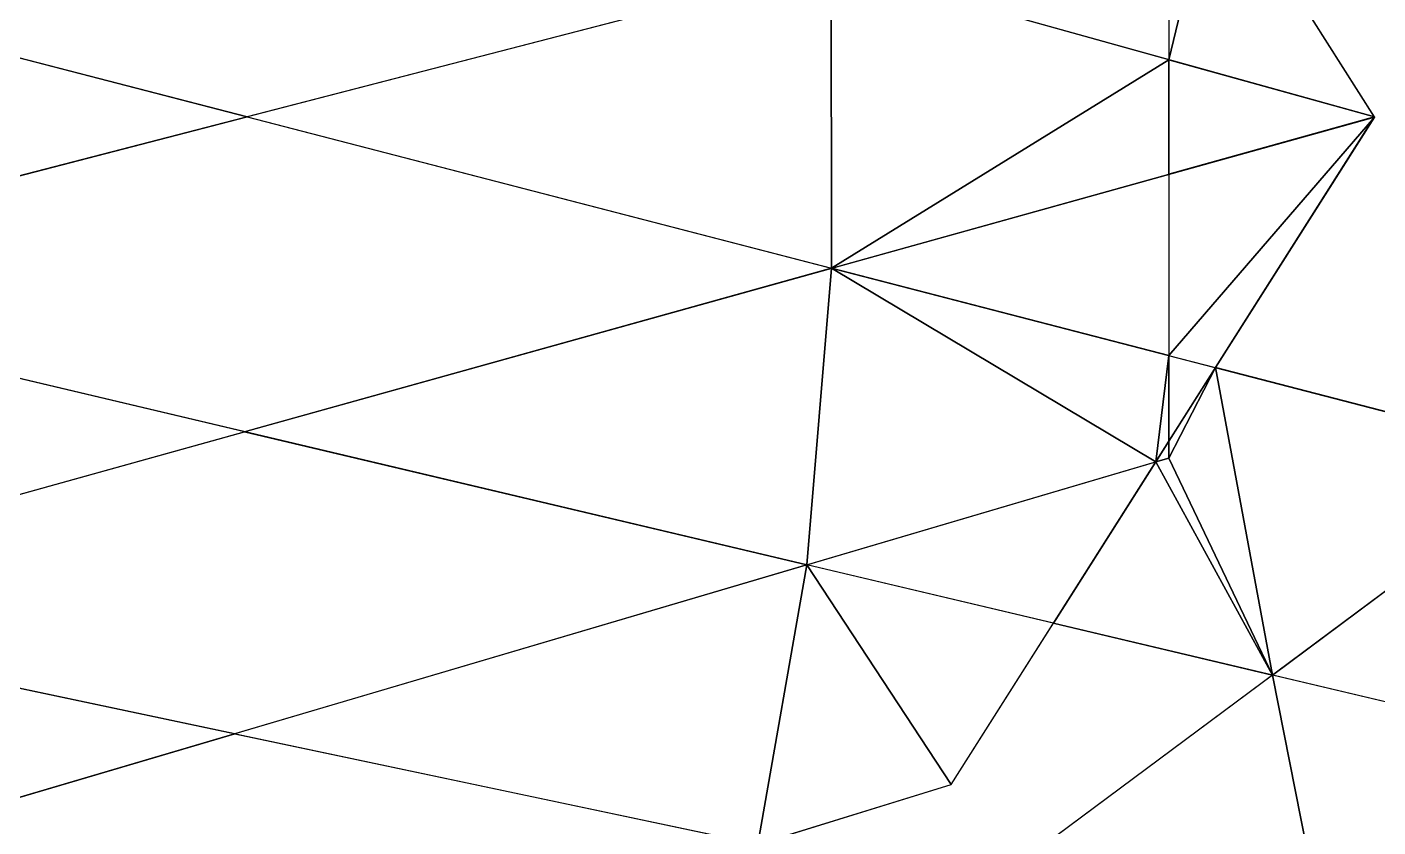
# Model space of a CAD drawing. Header units: metres. Extents: x -642 to 368, y -392 to 227.
# Drawn here: x -592.9 to -533.8, y -138.5 to -103.5 of the extents above; entities that cross this region are included whole.
import ezdxf

# ---------------------------------------------------------------- set-up
doc = ezdxf.new("R2010")
doc.units = ezdxf.units.M

msp = doc.modelspace()

# ---------------------------------------------------------------- linework, layer by layer
for p, q in [((-533.9169, -107.39601, -623.5383), (-638.85046, -78.19142, -623.5383)), ((-533.9169, -107.39601, -623.5383), (-638.85046, -78.19142, -623.5383)), ((-533.9169, -107.39601, -623.5383), (-638.85046, -78.19142, -623.5383)), ((-533.9169, -107.39601, -623.5383), (-638.85046, -78.19142, -623.5383)), ((-533.9169, -107.39601, -623.5383), (-638.85046, -78.19142, -623.5383)), ((-533.9169, -107.39601, -623.5383), (-638.85046, -78.19142, -623.5383)), ((-533.9169, -107.39601, -623.5383), (-638.85046, -78.19142, -623.5383)), ((-533.9169, -107.39601, -623.5383), (-638.85046, -78.19142, -623.5383)), ((-533.9169, -107.39601, -623.5383), (-638.85046, -78.19142, -623.5383)), ((-533.91907, -107.39819, -623.5383), (-552.4485, -78.1894, -623.5383)), ((-533.91907, -107.39819, -623.5383), (-552.4485, -78.1894, -623.5383)), ((-533.91907, -107.39819, -623.5383), (-552.4485, -78.1894, -623.5383)), ((-533.91907, -107.39819, -623.5383), (-552.4485, -78.1894, -623.5383)), ((-533.91907, -107.39819, -623.5383), (-552.4485, -78.1894, -623.5383)), ((-533.91907, -107.39819, -623.5383), (-552.4485, -78.1894, -623.5383)), ((-533.91907, -107.39819, -623.5383), (-552.4485, -78.1894, -623.5383)), ((-533.91907, -107.39819, -623.5383), (-552.4485, -78.1894, -623.5383)), ((-533.91907, -107.39819, -623.5383), (-552.4485, -78.1894, -623.5383)), ((-525.61163, -92.46228, -623.5383), (-640.93365, -122.32113, -623.5383)), ((-525.61163, -92.46228, -623.5383), (-640.93365, -122.32113, -623.5383)), ((-525.61163, -92.46228, -623.5383), (-640.93365, -122.32113, -623.5383)), ((-525.61163, -92.46228, -623.5383), (-640.93365, -122.32113, -623.5383)), ((-525.61163, -92.46228, -623.5383), (-640.93365, -122.32113, -623.5383)), ((-525.61163, -92.46228, -623.5383), (-640.93365, -122.32113, -623.5383)), ((-525.61163, -92.46228, -623.5383), (-640.93365, -122.32113, -623.5383)), ((-525.61163, -92.46228, -623.5383), (-640.93365, -122.32113, -623.5383)), ((-525.61163, -92.46228, -623.5383), (-640.93365, -122.32113, -623.5383)), ((-640.9335, -92.46446, -623.5383), (-525.61365, -122.316864, -623.5383)), ((-640.9335, -92.46446, -623.5383), (-525.61365, -122.316864, -623.5383)), ((-640.9335, -92.46446, -623.5383), (-525.61365, -122.316864, -623.5383)), ((-640.9335, -92.46446, -623.5383), (-525.61365, -122.316864, -623.5383)), ((-640.9335, -92.46446, -623.5383), (-525.61365, -122.316864, -623.5383)), ((-640.9335, -92.46446, -623.5383), (-525.61365, -122.316864, -623.5383)), ((-640.9335, -92.46446, -623.5383), (-525.61365, -122.316864, -623.5383)), ((-640.9335, -92.46446, -623.5383), (-525.61365, -122.316864, -623.5383)), ((-640.9335, -92.46446, -623.5383), (-525.61365, -122.316864, -623.5383)), ((-542.9232, -92.46228, -623.5383), (-542.9209, -122.32328, -623.5383)), ((-542.9232, -92.46228, -623.5383), (-542.9209, -122.32328, -623.5383)), ((-542.9232, -92.46228, -623.5383), (-542.9209, -122.32328, -623.5383)), ((-542.9232, -92.46228, -623.5383), (-542.9209, -122.32328, -623.5383)), ((-542.9232, -92.46228, -623.5383), (-542.9209, -122.32328, -623.5383)), ((-542.9232, -92.46228, -623.5383), (-542.9209, -122.32328, -623.5383)), ((-542.9232, -92.46228, -623.5383), (-542.9209, -122.32328, -623.5383)), ((-542.9232, -92.46228, -623.5383), (-542.9209, -122.32328, -623.5383)), ((-542.9232, -92.46228, -623.5383), (-542.9209, -122.32328, -623.5383)), ((-518.16504, -136.60423, -623.5383), (-641.63257, -107.38722, -623.5383)), ((-518.16504, -136.60423, -623.5383), (-641.63257, -107.38722, -623.5383)), ((-518.16504, -136.60423, -623.5383), (-641.63257, -107.38722, -623.5383)), ((-518.16504, -136.60423, -623.5383), (-641.63257, -107.38722, -623.5383)), ((-518.16504, -136.60423, -623.5383), (-641.63257, -107.38722, -623.5383)), ((-518.16504, -136.60423, -623.5383), (-641.63257, -107.38722, -623.5383)), ((-518.16504, -136.60423, -623.5383), (-641.63257, -107.38722, -623.5383)), ((-518.16504, -136.60423, -623.5383), (-641.63257, -107.38722, -623.5383)), ((-518.16504, -136.60423, -623.5383), (-641.63257, -107.38722, -623.5383)), ((-638.85034, -136.59822, -623.5383), (-533.91907, -107.39819, -623.5383)), ((-638.85034, -136.59822, -623.5383), (-533.91907, -107.39819, -623.5383)), ((-638.85034, -136.59822, -623.5383), (-533.91907, -107.39819, -623.5383)), ((-638.85034, -136.59822, -623.5383), (-533.91907, -107.39819, -623.5383)), ((-638.85034, -136.59822, -623.5383), (-533.91907, -107.39819, -623.5383)), ((-638.85034, -136.59822, -623.5383), (-533.91907, -107.39819, -623.5383)), ((-638.85034, -136.59822, -623.5383), (-533.91907, -107.39819, -623.5383)), ((-638.85034, -136.59822, -623.5383), (-533.91907, -107.39819, -623.5383)), ((-638.85034, -136.59822, -623.5383), (-533.91907, -107.39819, -623.5383)), ((-552.4509, -136.60426, -623.5383), (-533.9169, -107.39601, -623.5383)), ((-552.4509, -136.60426, -623.5383), (-533.9169, -107.39601, -623.5383)), ((-552.4509, -136.60426, -623.5383), (-533.9169, -107.39601, -623.5383)), ((-552.4509, -136.60426, -623.5383), (-533.9169, -107.39601, -623.5383)), ((-552.4509, -136.60426, -623.5383), (-533.9169, -107.39601, -623.5383)), ((-552.4509, -136.60426, -623.5383), (-533.9169, -107.39601, -623.5383)), ((-552.4509, -136.60426, -623.5383), (-533.9169, -107.39601, -623.5383)), ((-552.4509, -136.60426, -623.5383), (-533.9169, -107.39601, -623.5383)), ((-552.4509, -136.60426, -623.5383), (-533.9169, -107.39601, -623.5383)), ((-640.93365, -122.32113, -623.5383), (-511.72675, -149.60092, -623.5383)), ((-640.93365, -122.32113, -623.5383), (-511.72675, -149.60092, -623.5383)), ((-640.93365, -122.32113, -623.5383), (-511.72675, -149.60092, -623.5383)), ((-640.93365, -122.32113, -623.5383), (-511.72675, -149.60092, -623.5383)), ((-640.93365, -122.32113, -623.5383), (-511.72675, -149.60092, -623.5383)), ((-640.93365, -122.32113, -623.5383), (-511.72675, -149.60092, -623.5383)), ((-640.93365, -122.32113, -623.5383), (-511.72675, -149.60092, -623.5383)), ((-640.93365, -122.32113, -623.5383), (-511.72675, -149.60092, -623.5383)), ((-640.93365, -122.32113, -623.5383), (-511.72675, -149.60092, -623.5383)), ((-542.9209, -122.32328, -623.5383), (-635.42487, -149.59561, -623.5383)), ((-542.9209, -122.32328, -623.5383), (-635.42487, -149.59561, -623.5383)), ((-542.9209, -122.32328, -623.5383), (-635.42487, -149.59561, -623.5383)), ((-542.9209, -122.32328, -623.5383), (-635.42487, -149.59561, -623.5383)), ((-542.9209, -122.32328, -623.5383), (-635.42487, -149.59561, -623.5383)), ((-542.9209, -122.32328, -623.5383), (-635.42487, -149.59561, -623.5383)), ((-542.9209, -122.32328, -623.5383), (-635.42487, -149.59561, -623.5383)), ((-542.9209, -122.32328, -623.5383), (-635.42487, -149.59561, -623.5383)), ((-542.9209, -122.32328, -623.5383), (-635.42487, -149.59561, -623.5383)), ((-525.61365, -122.316864, -623.5383), (-562.3142, -149.60449, -623.5383)), ((-525.61365, -122.316864, -623.5383), (-562.3142, -149.60449, -623.5383)), ((-525.61365, -122.316864, -623.5383), (-562.3142, -149.60449, -623.5383)), ((-525.61365, -122.316864, -623.5383), (-562.3142, -149.60449, -623.5383)), ((-525.61365, -122.316864, -623.5383), (-562.3142, -149.60449, -623.5383)), ((-525.61365, -122.316864, -623.5383), (-562.3142, -149.60449, -623.5383)), ((-525.61365, -122.316864, -623.5383), (-562.3142, -149.60449, -623.5383)), ((-525.61365, -122.316864, -623.5383), (-562.3142, -149.60449, -623.5383)), ((-525.61365, -122.316864, -623.5383), (-562.3142, -149.60449, -623.5383)), ((-630.7205, -160.75858, -623.5383), (-552.4509, -136.60426, -623.5383)), ((-630.7205, -160.75858, -623.5383), (-552.4509, -136.60426, -623.5383)), ((-630.7205, -160.75858, -623.5383), (-552.4509, -136.60426, -623.5383)), ((-630.7205, -160.75858, -623.5383), (-552.4509, -136.60426, -623.5383)), ((-630.7205, -160.75858, -623.5383), (-552.4509, -136.60426, -623.5383)), ((-630.7205, -160.75858, -623.5383), (-552.4509, -136.60426, -623.5383)), ((-630.7205, -160.75858, -623.5383), (-552.4509, -136.60426, -623.5383)), ((-630.7205, -160.75858, -623.5383), (-552.4509, -136.60426, -623.5383)), ((-630.7205, -160.75858, -623.5383), (-552.4509, -136.60426, -623.5383))]:
    msp.add_line(p, q)
for points in [[(-540.8854, -96.41691, -623.5383), (-542.9229, -96.944466, -623.5383), (-542.92224, -104.88967, -623.5383), (-542.9221, -104.88957, -623.5382)], [(-540.8854, -96.41691, -623.5383), (-542.9229, -96.944466, -623.5383), (-542.92224, -104.88967, -623.5383), (-542.9221, -104.88957, -623.5382)], [(-540.8854, -96.41691, -623.5383), (-542.9229, -96.944466, -623.5383), (-542.92224, -104.88967, -623.5383), (-542.9221, -104.88957, -623.5382)], [(-540.8854, -96.41691, -623.5383), (-542.9229, -96.944466, -623.5383), (-542.92224, -104.88967, -623.5383), (-542.9221, -104.88957, -623.5382)], [(-540.8854, -96.41691, -623.5383), (-542.9229, -96.944466, -623.5383), (-542.92224, -104.88967, -623.5383), (-542.9221, -104.88957, -623.5382)], [(-540.8854, -96.41691, -623.5383), (-542.9229, -96.944466, -623.5383), (-542.92224, -104.88967, -623.5383), (-542.9221, -104.88957, -623.5382)], [(-540.8854, -96.41691, -623.5383), (-542.9229, -96.944466, -623.5383), (-542.92224, -104.88967, -623.5383), (-542.9221, -104.88957, -623.5382)], [(-540.8854, -96.41691, -623.5383), (-542.9229, -96.944466, -623.5383), (-542.92224, -104.88967, -623.5383), (-542.9221, -104.88957, -623.5382)], [(-540.8854, -96.41691, -623.5383), (-542.9229, -96.944466, -623.5383), (-542.92224, -104.88967, -623.5383), (-542.9221, -104.88957, -623.5382)], [(-540.8854, -96.41691, -623.5383), (-542.92224, -104.88967, -623.5383), (-533.9212, -107.39479, -623.5383), (-533.9211, -107.39469, -623.5382)], [(-540.8854, -96.41691, -623.5383), (-542.92224, -104.88967, -623.5383), (-533.9212, -107.39479, -623.5383), (-533.9211, -107.39469, -623.5382)], [(-540.8854, -96.41691, -623.5383), (-542.92224, -104.88967, -623.5383), (-533.9212, -107.39479, -623.5383), (-533.9211, -107.39469, -623.5382)], [(-540.8854, -96.41691, -623.5383), (-542.92224, -104.88967, -623.5383), (-533.9212, -107.39479, -623.5383), (-533.9211, -107.39469, -623.5382)], [(-540.8854, -96.41691, -623.5383), (-542.92224, -104.88967, -623.5383), (-533.9212, -107.39479, -623.5383), (-533.9211, -107.39469, -623.5382)], [(-540.8854, -96.41691, -623.5383), (-542.92224, -104.88967, -623.5383), (-533.9212, -107.39479, -623.5383), (-533.9211, -107.39469, -623.5382)], [(-540.8854, -96.41691, -623.5383), (-542.92224, -104.88967, -623.5383), (-533.9212, -107.39479, -623.5383), (-533.9211, -107.39469, -623.5382)], [(-540.8854, -96.41691, -623.5383), (-542.92224, -104.88967, -623.5383), (-533.9212, -107.39479, -623.5383), (-533.9211, -107.39469, -623.5382)], [(-540.8854, -96.41691, -623.5383), (-542.92224, -104.88967, -623.5383), (-533.9212, -107.39479, -623.5383), (-533.9211, -107.39469, -623.5382)], [(-611.133, -100.17878, -623.5383), (-611.13165, -114.60487, -623.5383), (-583.27106, -107.3913, -623.5383), (-583.27094, -107.3912, -623.5382)], [(-611.133, -100.17878, -623.5383), (-611.13165, -114.60487, -623.5383), (-583.27106, -107.3913, -623.5383), (-583.27094, -107.3912, -623.5382)], [(-611.133, -100.17878, -623.5383), (-611.13165, -114.60487, -623.5383), (-583.27106, -107.3913, -623.5383), (-583.27094, -107.3912, -623.5382)], [(-611.133, -100.17878, -623.5383), (-611.13165, -114.60487, -623.5383), (-583.27106, -107.3913, -623.5383), (-583.27094, -107.3912, -623.5382)], [(-611.133, -100.17878, -623.5383), (-611.13165, -114.60487, -623.5383), (-583.27106, -107.3913, -623.5383), (-583.27094, -107.3912, -623.5382)], [(-611.133, -100.17878, -623.5383), (-611.13165, -114.60487, -623.5383), (-583.27106, -107.3913, -623.5383), (-583.27094, -107.3912, -623.5382)], [(-611.133, -100.17878, -623.5383), (-611.13165, -114.60487, -623.5383), (-583.27106, -107.3913, -623.5383), (-583.27094, -107.3912, -623.5382)], [(-611.133, -100.17878, -623.5383), (-611.13165, -114.60487, -623.5383), (-583.27106, -107.3913, -623.5383), (-583.27094, -107.3912, -623.5382)], [(-611.133, -100.17878, -623.5383), (-611.13165, -114.60487, -623.5383), (-583.27106, -107.3913, -623.5383), (-583.27094, -107.3912, -623.5382)], [(-557.6905, -114.013245, -623.5383), (-557.71173, -100.773544, -623.5383), (-583.27106, -107.3913, -623.5383), (-583.27094, -107.3912, -623.5382)], [(-557.6905, -114.013245, -623.5383), (-557.71173, -100.773544, -623.5383), (-583.27106, -107.3913, -623.5383), (-583.27094, -107.3912, -623.5382)], [(-557.6905, -114.013245, -623.5383), (-557.71173, -100.773544, -623.5383), (-583.27106, -107.3913, -623.5383), (-583.27094, -107.3912, -623.5382)], [(-557.6905, -114.013245, -623.5383), (-557.71173, -100.773544, -623.5383), (-583.27106, -107.3913, -623.5383), (-583.27094, -107.3912, -623.5382)], [(-557.6905, -114.013245, -623.5383), (-557.71173, -100.773544, -623.5383), (-583.27106, -107.3913, -623.5383), (-583.27094, -107.3912, -623.5382)], [(-557.6905, -114.013245, -623.5383), (-557.71173, -100.773544, -623.5383), (-583.27106, -107.3913, -623.5383), (-583.27094, -107.3912, -623.5382)], [(-557.6905, -114.013245, -623.5383), (-557.71173, -100.773544, -623.5383), (-583.27106, -107.3913, -623.5383), (-583.27094, -107.3912, -623.5382)], [(-557.6905, -114.013245, -623.5383), (-557.71173, -100.773544, -623.5383), (-583.27106, -107.3913, -623.5383), (-583.27094, -107.3912, -623.5382)], [(-557.6905, -114.013245, -623.5383), (-557.71173, -100.773544, -623.5383), (-583.27106, -107.3913, -623.5383), (-583.27094, -107.3912, -623.5382)], [(-557.71173, -100.773544, -623.5383), (-557.6905, -114.013245, -623.5383), (-542.92224, -104.88967, -623.5383), (-542.9221, -104.88957, -623.5382)], [(-557.71173, -100.773544, -623.5383), (-557.6905, -114.013245, -623.5383), (-542.92224, -104.88967, -623.5383), (-542.9221, -104.88957, -623.5382)], [(-557.71173, -100.773544, -623.5383), (-557.6905, -114.013245, -623.5383), (-542.92224, -104.88967, -623.5383), (-542.9221, -104.88957, -623.5382)], [(-557.71173, -100.773544, -623.5383), (-557.6905, -114.013245, -623.5383), (-542.92224, -104.88967, -623.5383), (-542.9221, -104.88957, -623.5382)], [(-557.71173, -100.773544, -623.5383), (-557.6905, -114.013245, -623.5383), (-542.92224, -104.88967, -623.5383), (-542.9221, -104.88957, -623.5382)], [(-557.71173, -100.773544, -623.5383), (-557.6905, -114.013245, -623.5383), (-542.92224, -104.88967, -623.5383), (-542.9221, -104.88957, -623.5382)], [(-557.71173, -100.773544, -623.5383), (-557.6905, -114.013245, -623.5383), (-542.92224, -104.88967, -623.5383), (-542.9221, -104.88957, -623.5382)], [(-557.71173, -100.773544, -623.5383), (-557.6905, -114.013245, -623.5383), (-542.92224, -104.88967, -623.5383), (-542.9221, -104.88957, -623.5382)], [(-557.71173, -100.773544, -623.5383), (-557.6905, -114.013245, -623.5383), (-542.92224, -104.88967, -623.5383), (-542.9221, -104.88957, -623.5382)], [(-542.9219, -109.90347, -623.5383), (-542.92224, -104.88967, -623.5383), (-557.6905, -114.013245, -623.5383), (-557.69037, -114.013145, -623.5382)], [(-542.9219, -109.90347, -623.5383), (-542.92224, -104.88967, -623.5383), (-557.6905, -114.013245, -623.5383), (-557.69037, -114.013145, -623.5382)], [(-542.9219, -109.90347, -623.5383), (-542.92224, -104.88967, -623.5383), (-557.6905, -114.013245, -623.5383), (-557.69037, -114.013145, -623.5382)], [(-542.9219, -109.90347, -623.5383), (-542.92224, -104.88967, -623.5383), (-557.6905, -114.013245, -623.5383), (-557.69037, -114.013145, -623.5382)], [(-542.9219, -109.90347, -623.5383), (-542.92224, -104.88967, -623.5383), (-557.6905, -114.013245, -623.5383), (-557.69037, -114.013145, -623.5382)], [(-542.9219, -109.90347, -623.5383), (-542.92224, -104.88967, -623.5383), (-557.6905, -114.013245, -623.5383), (-557.69037, -114.013145, -623.5382)], [(-542.9219, -109.90347, -623.5383), (-542.92224, -104.88967, -623.5383), (-557.6905, -114.013245, -623.5383), (-557.69037, -114.013145, -623.5382)], [(-542.9219, -109.90347, -623.5383), (-542.92224, -104.88967, -623.5383), (-557.6905, -114.013245, -623.5383), (-557.69037, -114.013145, -623.5382)], [(-542.9219, -109.90347, -623.5383), (-542.92224, -104.88967, -623.5383), (-557.6905, -114.013245, -623.5383), (-557.69037, -114.013145, -623.5382)], [(-542.92224, -104.88967, -623.5383), (-542.9219, -109.90347, -623.5383), (-533.9212, -107.39479, -623.5383), (-533.9211, -107.39469, -623.5382)], [(-542.92224, -104.88967, -623.5383), (-542.9219, -109.90347, -623.5383), (-533.9212, -107.39479, -623.5383), (-533.9211, -107.39469, -623.5382)], [(-542.92224, -104.88967, -623.5383), (-542.9219, -109.90347, -623.5383), (-533.9212, -107.39479, -623.5383), (-533.9211, -107.39469, -623.5382)], [(-542.92224, -104.88967, -623.5383), (-542.9219, -109.90347, -623.5383), (-533.9212, -107.39479, -623.5383), (-533.9211, -107.39469, -623.5382)], [(-542.92224, -104.88967, -623.5383), (-542.9219, -109.90347, -623.5383), (-533.9212, -107.39479, -623.5383), (-533.9211, -107.39469, -623.5382)], [(-542.92224, -104.88967, -623.5383), (-542.9219, -109.90347, -623.5383), (-533.9212, -107.39479, -623.5383), (-533.9211, -107.39469, -623.5382)], [(-542.92224, -104.88967, -623.5383), (-542.9219, -109.90347, -623.5383), (-533.9212, -107.39479, -623.5383), (-533.9211, -107.39469, -623.5382)], [(-542.92224, -104.88967, -623.5383), (-542.9219, -109.90347, -623.5383), (-533.9212, -107.39479, -623.5383), (-533.9211, -107.39469, -623.5382)], [(-542.92224, -104.88967, -623.5383), (-542.9219, -109.90347, -623.5383), (-533.9212, -107.39479, -623.5383), (-533.9211, -107.39469, -623.5382)], [(-533.91907, -107.39819, -623.5383), (-533.9212, -107.39479, -623.5383), (-542.9219, -109.90347, -623.5383), (-542.92175, -109.90337, -623.5382)], [(-533.91907, -107.39819, -623.5383), (-533.9212, -107.39479, -623.5383), (-542.9219, -109.90347, -623.5383), (-542.92175, -109.90337, -623.5382)], [(-533.91907, -107.39819, -623.5383), (-533.9212, -107.39479, -623.5383), (-542.9219, -109.90347, -623.5383), (-542.92175, -109.90337, -623.5382)], [(-533.91907, -107.39819, -623.5383), (-533.9212, -107.39479, -623.5383), (-542.9219, -109.90347, -623.5383), (-542.92175, -109.90337, -623.5382)], [(-533.91907, -107.39819, -623.5383), (-533.9212, -107.39479, -623.5383), (-542.9219, -109.90347, -623.5383), (-542.92175, -109.90337, -623.5382)], [(-533.91907, -107.39819, -623.5383), (-533.9212, -107.39479, -623.5383), (-542.9219, -109.90347, -623.5383), (-542.92175, -109.90337, -623.5382)], [(-533.91907, -107.39819, -623.5383), (-533.9212, -107.39479, -623.5383), (-542.9219, -109.90347, -623.5383), (-542.92175, -109.90337, -623.5382)], [(-533.91907, -107.39819, -623.5383), (-533.9212, -107.39479, -623.5383), (-542.9219, -109.90347, -623.5383), (-542.92175, -109.90337, -623.5382)], [(-533.91907, -107.39819, -623.5383), (-533.9212, -107.39479, -623.5383), (-542.9219, -109.90347, -623.5383), (-542.92175, -109.90337, -623.5382)], [(-533.91907, -107.39819, -623.5383), (-542.9219, -109.90347, -623.5383), (-542.92126, -117.83651, -623.5383), (-542.92114, -117.83641, -623.5382)], [(-533.91907, -107.39819, -623.5383), (-542.9219, -109.90347, -623.5383), (-542.92126, -117.83651, -623.5383), (-542.92114, -117.83641, -623.5382)], [(-533.91907, -107.39819, -623.5383), (-542.9219, -109.90347, -623.5383), (-542.92126, -117.83651, -623.5383), (-542.92114, -117.83641, -623.5382)], [(-533.91907, -107.39819, -623.5383), (-542.9219, -109.90347, -623.5383), (-542.92126, -117.83651, -623.5383), (-542.92114, -117.83641, -623.5382)], [(-533.91907, -107.39819, -623.5383), (-542.9219, -109.90347, -623.5383), (-542.92126, -117.83651, -623.5383), (-542.92114, -117.83641, -623.5382)], [(-533.91907, -107.39819, -623.5383), (-542.9219, -109.90347, -623.5383), (-542.92126, -117.83651, -623.5383), (-542.92114, -117.83641, -623.5382)], [(-533.91907, -107.39819, -623.5383), (-542.9219, -109.90347, -623.5383), (-542.92126, -117.83651, -623.5383), (-542.92114, -117.83641, -623.5382)], [(-533.91907, -107.39819, -623.5383), (-542.9219, -109.90347, -623.5383), (-542.92126, -117.83651, -623.5383), (-542.92114, -117.83641, -623.5382)], [(-533.91907, -107.39819, -623.5383), (-542.9219, -109.90347, -623.5383), (-542.92126, -117.83651, -623.5383), (-542.92114, -117.83641, -623.5382)], [(-533.91907, -107.39819, -623.5383), (-542.92126, -117.83651, -623.5383), (-540.87756, -118.36555, -623.5383), (-540.87744, -118.36545, -623.5382)], [(-533.91907, -107.39819, -623.5383), (-542.92126, -117.83651, -623.5383), (-540.87756, -118.36555, -623.5383), (-540.87744, -118.36545, -623.5382)], [(-533.91907, -107.39819, -623.5383), (-542.92126, -117.83651, -623.5383), (-540.87756, -118.36555, -623.5383), (-540.87744, -118.36545, -623.5382)], [(-533.91907, -107.39819, -623.5383), (-542.92126, -117.83651, -623.5383), (-540.87756, -118.36555, -623.5383), (-540.87744, -118.36545, -623.5382)], [(-533.91907, -107.39819, -623.5383), (-542.92126, -117.83651, -623.5383), (-540.87756, -118.36555, -623.5383), (-540.87744, -118.36545, -623.5382)], [(-533.91907, -107.39819, -623.5383), (-542.92126, -117.83651, -623.5383), (-540.87756, -118.36555, -623.5383), (-540.87744, -118.36545, -623.5382)], [(-533.91907, -107.39819, -623.5383), (-542.92126, -117.83651, -623.5383), (-540.87756, -118.36555, -623.5383), (-540.87744, -118.36545, -623.5382)], [(-533.91907, -107.39819, -623.5383), (-542.92126, -117.83651, -623.5383), (-540.87756, -118.36555, -623.5383), (-540.87744, -118.36545, -623.5382)], [(-533.91907, -107.39819, -623.5383), (-542.92126, -117.83651, -623.5383), (-540.87756, -118.36555, -623.5383), (-540.87744, -118.36545, -623.5382)], [(-540.87756, -118.36555, -623.5383), (-533.9169, -107.39601, -623.5383), (-533.91907, -107.39819, -623.5383), (-533.91895, -107.398094, -623.5382)], [(-540.87756, -118.36555, -623.5383), (-533.9169, -107.39601, -623.5383), (-533.91907, -107.39819, -623.5383), (-533.91895, -107.398094, -623.5382)], [(-540.87756, -118.36555, -623.5383), (-533.9169, -107.39601, -623.5383), (-533.91907, -107.39819, -623.5383), (-533.91895, -107.398094, -623.5382)], [(-540.87756, -118.36555, -623.5383), (-533.9169, -107.39601, -623.5383), (-533.91907, -107.39819, -623.5383), (-533.91895, -107.398094, -623.5382)], [(-540.87756, -118.36555, -623.5383), (-533.9169, -107.39601, -623.5383), (-533.91907, -107.39819, -623.5383), (-533.91895, -107.398094, -623.5382)], [(-540.87756, -118.36555, -623.5383), (-533.9169, -107.39601, -623.5383), (-533.91907, -107.39819, -623.5383), (-533.91895, -107.398094, -623.5382)], [(-540.87756, -118.36555, -623.5383), (-533.9169, -107.39601, -623.5383), (-533.91907, -107.39819, -623.5383), (-533.91895, -107.398094, -623.5382)], [(-540.87756, -118.36555, -623.5383), (-533.9169, -107.39601, -623.5383), (-533.91907, -107.39819, -623.5383), (-533.91895, -107.398094, -623.5382)], [(-540.87756, -118.36555, -623.5383), (-533.9169, -107.39601, -623.5383), (-533.91907, -107.39819, -623.5383), (-533.91895, -107.398094, -623.5382)], [(-533.9212, -107.39479, -623.5383), (-533.91907, -107.39819, -623.5383), (-533.9169, -107.39601, -623.5383), (-533.91675, -107.39591, -623.5382)], [(-533.9212, -107.39479, -623.5383), (-533.91907, -107.39819, -623.5383), (-533.9169, -107.39601, -623.5383), (-533.91675, -107.39591, -623.5382)], [(-533.9212, -107.39479, -623.5383), (-533.91907, -107.39819, -623.5383), (-533.9169, -107.39601, -623.5383), (-533.91675, -107.39591, -623.5382)], [(-533.9212, -107.39479, -623.5383), (-533.91907, -107.39819, -623.5383), (-533.9169, -107.39601, -623.5383), (-533.91675, -107.39591, -623.5382)], [(-533.9212, -107.39479, -623.5383), (-533.91907, -107.39819, -623.5383), (-533.9169, -107.39601, -623.5383), (-533.91675, -107.39591, -623.5382)], [(-533.9212, -107.39479, -623.5383), (-533.91907, -107.39819, -623.5383), (-533.9169, -107.39601, -623.5383), (-533.91675, -107.39591, -623.5382)], [(-533.9212, -107.39479, -623.5383), (-533.91907, -107.39819, -623.5383), (-533.9169, -107.39601, -623.5383), (-533.91675, -107.39591, -623.5382)], [(-533.9212, -107.39479, -623.5383), (-533.91907, -107.39819, -623.5383), (-533.9169, -107.39601, -623.5383), (-533.91675, -107.39591, -623.5382)], [(-533.9212, -107.39479, -623.5383), (-533.91907, -107.39819, -623.5383), (-533.9169, -107.39601, -623.5383), (-533.91675, -107.39591, -623.5382)], [(-558.7693, -126.99576, -623.5383), (-557.6905, -114.013245, -623.5383), (-583.3992, -121.167404, -623.5383), (-583.39905, -121.167305, -623.5382)], [(-558.7693, -126.99576, -623.5383), (-557.6905, -114.013245, -623.5383), (-583.3992, -121.167404, -623.5383), (-583.39905, -121.167305, -623.5382)], [(-558.7693, -126.99576, -623.5383), (-557.6905, -114.013245, -623.5383), (-583.3992, -121.167404, -623.5383), (-583.39905, -121.167305, -623.5382)], [(-558.7693, -126.99576, -623.5383), (-557.6905, -114.013245, -623.5383), (-583.3992, -121.167404, -623.5383), (-583.39905, -121.167305, -623.5382)], [(-558.7693, -126.99576, -623.5383), (-557.6905, -114.013245, -623.5383), (-583.3992, -121.167404, -623.5383), (-583.39905, -121.167305, -623.5382)], [(-558.7693, -126.99576, -623.5383), (-557.6905, -114.013245, -623.5383), (-583.3992, -121.167404, -623.5383), (-583.39905, -121.167305, -623.5382)], [(-558.7693, -126.99576, -623.5383), (-557.6905, -114.013245, -623.5383), (-583.3992, -121.167404, -623.5383), (-583.39905, -121.167305, -623.5382)], [(-558.7693, -126.99576, -623.5383), (-557.6905, -114.013245, -623.5383), (-583.3992, -121.167404, -623.5383), (-583.39905, -121.167305, -623.5382)], [(-558.7693, -126.99576, -623.5383), (-557.6905, -114.013245, -623.5383), (-583.3992, -121.167404, -623.5383), (-583.39905, -121.167305, -623.5382)], [(-543.49664, -122.493034, -623.5383), (-557.6905, -114.013245, -623.5383), (-558.7693, -126.99576, -623.5383), (-558.76917, -126.99566, -623.5382)], [(-543.49664, -122.493034, -623.5383), (-557.6905, -114.013245, -623.5383), (-558.7693, -126.99576, -623.5383), (-558.76917, -126.99566, -623.5382)], [(-543.49664, -122.493034, -623.5383), (-557.6905, -114.013245, -623.5383), (-558.7693, -126.99576, -623.5383), (-558.76917, -126.99566, -623.5382)], [(-543.49664, -122.493034, -623.5383), (-557.6905, -114.013245, -623.5383), (-558.7693, -126.99576, -623.5383), (-558.76917, -126.99566, -623.5382)], [(-543.49664, -122.493034, -623.5383), (-557.6905, -114.013245, -623.5383), (-558.7693, -126.99576, -623.5383), (-558.76917, -126.99566, -623.5382)], [(-543.49664, -122.493034, -623.5383), (-557.6905, -114.013245, -623.5383), (-558.7693, -126.99576, -623.5383), (-558.76917, -126.99566, -623.5382)], [(-543.49664, -122.493034, -623.5383), (-557.6905, -114.013245, -623.5383), (-558.7693, -126.99576, -623.5383), (-558.76917, -126.99566, -623.5382)], [(-543.49664, -122.493034, -623.5383), (-557.6905, -114.013245, -623.5383), (-558.7693, -126.99576, -623.5383), (-558.76917, -126.99566, -623.5382)], [(-543.49664, -122.493034, -623.5383), (-557.6905, -114.013245, -623.5383), (-558.7693, -126.99576, -623.5383), (-558.76917, -126.99566, -623.5382)], [(-543.49664, -122.493034, -623.5383), (-542.92126, -117.83651, -623.5383), (-557.6905, -114.013245, -623.5383), (-557.69037, -114.013145, -623.5382)], [(-543.49664, -122.493034, -623.5383), (-542.92126, -117.83651, -623.5383), (-557.6905, -114.013245, -623.5383), (-557.69037, -114.013145, -623.5382)], [(-543.49664, -122.493034, -623.5383), (-542.92126, -117.83651, -623.5383), (-557.6905, -114.013245, -623.5383), (-557.69037, -114.013145, -623.5382)], [(-543.49664, -122.493034, -623.5383), (-542.92126, -117.83651, -623.5383), (-557.6905, -114.013245, -623.5383), (-557.69037, -114.013145, -623.5382)], [(-543.49664, -122.493034, -623.5383), (-542.92126, -117.83651, -623.5383), (-557.6905, -114.013245, -623.5383), (-557.69037, -114.013145, -623.5382)], [(-543.49664, -122.493034, -623.5383), (-542.92126, -117.83651, -623.5383), (-557.6905, -114.013245, -623.5383), (-557.69037, -114.013145, -623.5382)], [(-543.49664, -122.493034, -623.5383), (-542.92126, -117.83651, -623.5383), (-557.6905, -114.013245, -623.5383), (-557.69037, -114.013145, -623.5382)], [(-543.49664, -122.493034, -623.5383), (-542.92126, -117.83651, -623.5383), (-557.6905, -114.013245, -623.5383), (-557.69037, -114.013145, -623.5382)], [(-543.49664, -122.493034, -623.5383), (-542.92126, -117.83651, -623.5383), (-557.6905, -114.013245, -623.5383), (-557.69037, -114.013145, -623.5382)], [(-611.13165, -114.60487, -623.5383), (-610.577, -128.7304, -623.5383), (-583.3992, -121.167404, -623.5383), (-583.39905, -121.167305, -623.5382)], [(-611.13165, -114.60487, -623.5383), (-610.577, -128.7304, -623.5383), (-583.3992, -121.167404, -623.5383), (-583.39905, -121.167305, -623.5382)], [(-611.13165, -114.60487, -623.5383), (-610.577, -128.7304, -623.5383), (-583.3992, -121.167404, -623.5383), (-583.39905, -121.167305, -623.5382)], [(-611.13165, -114.60487, -623.5383), (-610.577, -128.7304, -623.5383), (-583.3992, -121.167404, -623.5383), (-583.39905, -121.167305, -623.5382)], [(-611.13165, -114.60487, -623.5383), (-610.577, -128.7304, -623.5383), (-583.3992, -121.167404, -623.5383), (-583.39905, -121.167305, -623.5382)], [(-611.13165, -114.60487, -623.5383), (-610.577, -128.7304, -623.5383), (-583.3992, -121.167404, -623.5383), (-583.39905, -121.167305, -623.5382)], [(-611.13165, -114.60487, -623.5383), (-610.577, -128.7304, -623.5383), (-583.3992, -121.167404, -623.5383), (-583.39905, -121.167305, -623.5382)], [(-611.13165, -114.60487, -623.5383), (-610.577, -128.7304, -623.5383), (-583.3992, -121.167404, -623.5383), (-583.39905, -121.167305, -623.5382)], [(-611.13165, -114.60487, -623.5383), (-610.577, -128.7304, -623.5383), (-583.3992, -121.167404, -623.5383), (-583.39905, -121.167305, -623.5382)], [(-543.49664, -122.493034, -623.5383), (-542.92096, -121.58574, -623.5383), (-542.92126, -117.83651, -623.5383), (-542.92114, -117.83641, -623.5382)], [(-543.49664, -122.493034, -623.5383), (-542.92096, -121.58574, -623.5383), (-542.92126, -117.83651, -623.5383), (-542.92114, -117.83641, -623.5382)], [(-543.49664, -122.493034, -623.5383), (-542.92096, -121.58574, -623.5383), (-542.92126, -117.83651, -623.5383), (-542.92114, -117.83641, -623.5382)], [(-543.49664, -122.493034, -623.5383), (-542.92096, -121.58574, -623.5383), (-542.92126, -117.83651, -623.5383), (-542.92114, -117.83641, -623.5382)], [(-543.49664, -122.493034, -623.5383), (-542.92096, -121.58574, -623.5383), (-542.92126, -117.83651, -623.5383), (-542.92114, -117.83641, -623.5382)], [(-543.49664, -122.493034, -623.5383), (-542.92096, -121.58574, -623.5383), (-542.92126, -117.83651, -623.5383), (-542.92114, -117.83641, -623.5382)], [(-543.49664, -122.493034, -623.5383), (-542.92096, -121.58574, -623.5383), (-542.92126, -117.83651, -623.5383), (-542.92114, -117.83641, -623.5382)], [(-543.49664, -122.493034, -623.5383), (-542.92096, -121.58574, -623.5383), (-542.92126, -117.83651, -623.5383), (-542.92114, -117.83641, -623.5382)], [(-543.49664, -122.493034, -623.5383), (-542.92096, -121.58574, -623.5383), (-542.92126, -117.83651, -623.5383), (-542.92114, -117.83641, -623.5382)], [(-540.87756, -118.36555, -623.5383), (-542.92096, -121.58574, -623.5383), (-542.9209, -122.32328, -623.5383), (-542.9208, -122.32318, -623.5382)], [(-540.87756, -118.36555, -623.5383), (-542.92096, -121.58574, -623.5383), (-542.9209, -122.32328, -623.5383), (-542.9208, -122.32318, -623.5382)], [(-540.87756, -118.36555, -623.5383), (-542.92096, -121.58574, -623.5383), (-542.9209, -122.32328, -623.5383), (-542.9208, -122.32318, -623.5382)], [(-540.87756, -118.36555, -623.5383), (-542.92096, -121.58574, -623.5383), (-542.9209, -122.32328, -623.5383), (-542.9208, -122.32318, -623.5382)], [(-540.87756, -118.36555, -623.5383), (-542.92096, -121.58574, -623.5383), (-542.9209, -122.32328, -623.5383), (-542.9208, -122.32318, -623.5382)], [(-540.87756, -118.36555, -623.5383), (-542.92096, -121.58574, -623.5383), (-542.9209, -122.32328, -623.5383), (-542.9208, -122.32318, -623.5382)], [(-540.87756, -118.36555, -623.5383), (-542.92096, -121.58574, -623.5383), (-542.9209, -122.32328, -623.5383), (-542.9208, -122.32318, -623.5382)], [(-540.87756, -118.36555, -623.5383), (-542.92096, -121.58574, -623.5383), (-542.9209, -122.32328, -623.5383), (-542.9208, -122.32318, -623.5382)], [(-540.87756, -118.36555, -623.5383), (-542.92096, -121.58574, -623.5383), (-542.9209, -122.32328, -623.5383), (-542.9208, -122.32318, -623.5382)], [(-540.87756, -118.36555, -623.5383), (-542.9209, -122.32328, -623.5383), (-538.3919, -131.8178, -623.5383), (-538.3918, -131.81769, -623.5382)], [(-540.87756, -118.36555, -623.5383), (-542.9209, -122.32328, -623.5383), (-538.3919, -131.8178, -623.5383), (-538.3918, -131.81769, -623.5382)], [(-540.87756, -118.36555, -623.5383), (-542.9209, -122.32328, -623.5383), (-538.3919, -131.8178, -623.5383), (-538.3918, -131.81769, -623.5382)], [(-540.87756, -118.36555, -623.5383), (-542.9209, -122.32328, -623.5383), (-538.3919, -131.8178, -623.5383), (-538.3918, -131.81769, -623.5382)], [(-540.87756, -118.36555, -623.5383), (-542.9209, -122.32328, -623.5383), (-538.3919, -131.8178, -623.5383), (-538.3918, -131.81769, -623.5382)], [(-540.87756, -118.36555, -623.5383), (-542.9209, -122.32328, -623.5383), (-538.3919, -131.8178, -623.5383), (-538.3918, -131.81769, -623.5382)], [(-540.87756, -118.36555, -623.5383), (-542.9209, -122.32328, -623.5383), (-538.3919, -131.8178, -623.5383), (-538.3918, -131.81769, -623.5382)], [(-540.87756, -118.36555, -623.5383), (-542.9209, -122.32328, -623.5383), (-538.3919, -131.8178, -623.5383), (-538.3918, -131.81769, -623.5382)], [(-540.87756, -118.36555, -623.5383), (-542.9209, -122.32328, -623.5383), (-538.3919, -131.8178, -623.5383), (-538.3918, -131.81769, -623.5382)], [(-540.87756, -118.36555, -623.5383), (-538.3919, -131.8178, -623.5383), (-525.61365, -122.316864, -623.5383), (-525.6135, -122.316765, -623.5382)], [(-540.87756, -118.36555, -623.5383), (-538.3919, -131.8178, -623.5383), (-525.61365, -122.316864, -623.5383), (-525.6135, -122.316765, -623.5382)], [(-540.87756, -118.36555, -623.5383), (-538.3919, -131.8178, -623.5383), (-525.61365, -122.316864, -623.5383), (-525.6135, -122.316765, -623.5382)], [(-540.87756, -118.36555, -623.5383), (-538.3919, -131.8178, -623.5383), (-525.61365, -122.316864, -623.5383), (-525.6135, -122.316765, -623.5382)], [(-540.87756, -118.36555, -623.5383), (-538.3919, -131.8178, -623.5383), (-525.61365, -122.316864, -623.5383), (-525.6135, -122.316765, -623.5382)], [(-540.87756, -118.36555, -623.5383), (-538.3919, -131.8178, -623.5383), (-525.61365, -122.316864, -623.5383), (-525.6135, -122.316765, -623.5382)], [(-540.87756, -118.36555, -623.5383), (-538.3919, -131.8178, -623.5383), (-525.61365, -122.316864, -623.5383), (-525.6135, -122.316765, -623.5382)], [(-540.87756, -118.36555, -623.5383), (-538.3919, -131.8178, -623.5383), (-525.61365, -122.316864, -623.5383), (-525.6135, -122.316765, -623.5382)], [(-540.87756, -118.36555, -623.5383), (-538.3919, -131.8178, -623.5383), (-525.61365, -122.316864, -623.5383), (-525.6135, -122.316765, -623.5382)], [(-543.49664, -122.493034, -623.5383), (-542.9209, -122.32328, -623.5383), (-542.92096, -121.58574, -623.5383), (-542.92084, -121.58564, -623.5382)], [(-543.49664, -122.493034, -623.5383), (-542.9209, -122.32328, -623.5383), (-542.92096, -121.58574, -623.5383), (-542.92084, -121.58564, -623.5382)], [(-543.49664, -122.493034, -623.5383), (-542.9209, -122.32328, -623.5383), (-542.92096, -121.58574, -623.5383), (-542.92084, -121.58564, -623.5382)], [(-543.49664, -122.493034, -623.5383), (-542.9209, -122.32328, -623.5383), (-542.92096, -121.58574, -623.5383), (-542.92084, -121.58564, -623.5382)], [(-543.49664, -122.493034, -623.5383), (-542.9209, -122.32328, -623.5383), (-542.92096, -121.58574, -623.5383), (-542.92084, -121.58564, -623.5382)], [(-543.49664, -122.493034, -623.5383), (-542.9209, -122.32328, -623.5383), (-542.92096, -121.58574, -623.5383), (-542.92084, -121.58564, -623.5382)], [(-543.49664, -122.493034, -623.5383), (-542.9209, -122.32328, -623.5383), (-542.92096, -121.58574, -623.5383), (-542.92084, -121.58564, -623.5382)], [(-543.49664, -122.493034, -623.5383), (-542.9209, -122.32328, -623.5383), (-542.92096, -121.58574, -623.5383), (-542.92084, -121.58564, -623.5382)], [(-543.49664, -122.493034, -623.5383), (-542.9209, -122.32328, -623.5383), (-542.92096, -121.58574, -623.5383), (-542.92084, -121.58564, -623.5382)], [(-543.49664, -122.493034, -623.5383), (-538.3919, -131.8178, -623.5383), (-542.9209, -122.32328, -623.5383), (-542.9208, -122.32318, -623.5382)], [(-543.49664, -122.493034, -623.5383), (-538.3919, -131.8178, -623.5383), (-542.9209, -122.32328, -623.5383), (-542.9208, -122.32318, -623.5382)], [(-543.49664, -122.493034, -623.5383), (-538.3919, -131.8178, -623.5383), (-542.9209, -122.32328, -623.5383), (-542.9208, -122.32318, -623.5382)], [(-543.49664, -122.493034, -623.5383), (-538.3919, -131.8178, -623.5383), (-542.9209, -122.32328, -623.5383), (-542.9208, -122.32318, -623.5382)], [(-543.49664, -122.493034, -623.5383), (-538.3919, -131.8178, -623.5383), (-542.9209, -122.32328, -623.5383), (-542.9208, -122.32318, -623.5382)], [(-543.49664, -122.493034, -623.5383), (-538.3919, -131.8178, -623.5383), (-542.9209, -122.32328, -623.5383), (-542.9208, -122.32318, -623.5382)], [(-543.49664, -122.493034, -623.5383), (-538.3919, -131.8178, -623.5383), (-542.9209, -122.32328, -623.5383), (-542.9208, -122.32318, -623.5382)], [(-543.49664, -122.493034, -623.5383), (-538.3919, -131.8178, -623.5383), (-542.9209, -122.32328, -623.5383), (-542.9208, -122.32318, -623.5382)], [(-543.49664, -122.493034, -623.5383), (-538.3919, -131.8178, -623.5383), (-542.9209, -122.32328, -623.5383), (-542.9208, -122.32318, -623.5382)], [(-543.49664, -122.493034, -623.5383), (-547.97473, -129.55014, -623.5383), (-538.3919, -131.8178, -623.5383), (-538.3918, -131.81769, -623.5382)], [(-543.49664, -122.493034, -623.5383), (-547.97473, -129.55014, -623.5383), (-538.3919, -131.8178, -623.5383), (-538.3918, -131.81769, -623.5382)], [(-543.49664, -122.493034, -623.5383), (-547.97473, -129.55014, -623.5383), (-538.3919, -131.8178, -623.5383), (-538.3918, -131.81769, -623.5382)], [(-543.49664, -122.493034, -623.5383), (-547.97473, -129.55014, -623.5383), (-538.3919, -131.8178, -623.5383), (-538.3918, -131.81769, -623.5382)], [(-543.49664, -122.493034, -623.5383), (-547.97473, -129.55014, -623.5383), (-538.3919, -131.8178, -623.5383), (-538.3918, -131.81769, -623.5382)], [(-543.49664, -122.493034, -623.5383), (-547.97473, -129.55014, -623.5383), (-538.3919, -131.8178, -623.5383), (-538.3918, -131.81769, -623.5382)], [(-543.49664, -122.493034, -623.5383), (-547.97473, -129.55014, -623.5383), (-538.3919, -131.8178, -623.5383), (-538.3918, -131.81769, -623.5382)], [(-543.49664, -122.493034, -623.5383), (-547.97473, -129.55014, -623.5383), (-538.3919, -131.8178, -623.5383), (-538.3918, -131.81769, -623.5382)], [(-543.49664, -122.493034, -623.5383), (-547.97473, -129.55014, -623.5383), (-538.3919, -131.8178, -623.5383), (-538.3918, -131.81769, -623.5382)], [(-558.7693, -126.99576, -623.5383), (-583.81683, -134.38036, -623.5383), (-560.9138, -139.21593, -623.5383), (-560.9137, -139.21582, -623.5382)], [(-558.7693, -126.99576, -623.5383), (-583.81683, -134.38036, -623.5383), (-560.9138, -139.21593, -623.5383), (-560.9137, -139.21582, -623.5382)], [(-558.7693, -126.99576, -623.5383), (-583.81683, -134.38036, -623.5383), (-560.9138, -139.21593, -623.5383), (-560.9137, -139.21582, -623.5382)], [(-558.7693, -126.99576, -623.5383), (-583.81683, -134.38036, -623.5383), (-560.9138, -139.21593, -623.5383), (-560.9137, -139.21582, -623.5382)], [(-558.7693, -126.99576, -623.5383), (-583.81683, -134.38036, -623.5383), (-560.9138, -139.21593, -623.5383), (-560.9137, -139.21582, -623.5382)], [(-558.7693, -126.99576, -623.5383), (-583.81683, -134.38036, -623.5383), (-560.9138, -139.21593, -623.5383), (-560.9137, -139.21582, -623.5382)], [(-558.7693, -126.99576, -623.5383), (-583.81683, -134.38036, -623.5383), (-560.9138, -139.21593, -623.5383), (-560.9137, -139.21582, -623.5382)], [(-558.7693, -126.99576, -623.5383), (-583.81683, -134.38036, -623.5383), (-560.9138, -139.21593, -623.5383), (-560.9137, -139.21582, -623.5382)], [(-558.7693, -126.99576, -623.5383), (-583.81683, -134.38036, -623.5383), (-560.9138, -139.21593, -623.5383), (-560.9137, -139.21582, -623.5382)], [(-558.7693, -126.99576, -623.5383), (-560.9138, -139.21593, -623.5383), (-552.4509, -136.60426, -623.5383), (-552.4508, -136.60416, -623.5382)], [(-558.7693, -126.99576, -623.5383), (-560.9138, -139.21593, -623.5383), (-552.4509, -136.60426, -623.5383), (-552.4508, -136.60416, -623.5382)], [(-558.7693, -126.99576, -623.5383), (-560.9138, -139.21593, -623.5383), (-552.4509, -136.60426, -623.5383), (-552.4508, -136.60416, -623.5382)], [(-558.7693, -126.99576, -623.5383), (-560.9138, -139.21593, -623.5383), (-552.4509, -136.60426, -623.5383), (-552.4508, -136.60416, -623.5382)], [(-558.7693, -126.99576, -623.5383), (-560.9138, -139.21593, -623.5383), (-552.4509, -136.60426, -623.5383), (-552.4508, -136.60416, -623.5382)], [(-558.7693, -126.99576, -623.5383), (-560.9138, -139.21593, -623.5383), (-552.4509, -136.60426, -623.5383), (-552.4508, -136.60416, -623.5382)], [(-558.7693, -126.99576, -623.5383), (-560.9138, -139.21593, -623.5383), (-552.4509, -136.60426, -623.5383), (-552.4508, -136.60416, -623.5382)], [(-558.7693, -126.99576, -623.5383), (-560.9138, -139.21593, -623.5383), (-552.4509, -136.60426, -623.5383), (-552.4508, -136.60416, -623.5382)], [(-558.7693, -126.99576, -623.5383), (-560.9138, -139.21593, -623.5383), (-552.4509, -136.60426, -623.5383), (-552.4508, -136.60416, -623.5382)], [(-558.7693, -126.99576, -623.5383), (-552.4509, -136.60426, -623.5383), (-547.97473, -129.55014, -623.5383), (-547.9746, -129.55003, -623.5382)], [(-558.7693, -126.99576, -623.5383), (-552.4509, -136.60426, -623.5383), (-547.97473, -129.55014, -623.5383), (-547.9746, -129.55003, -623.5382)], [(-558.7693, -126.99576, -623.5383), (-552.4509, -136.60426, -623.5383), (-547.97473, -129.55014, -623.5383), (-547.9746, -129.55003, -623.5382)], [(-558.7693, -126.99576, -623.5383), (-552.4509, -136.60426, -623.5383), (-547.97473, -129.55014, -623.5383), (-547.9746, -129.55003, -623.5382)], [(-558.7693, -126.99576, -623.5383), (-552.4509, -136.60426, -623.5383), (-547.97473, -129.55014, -623.5383), (-547.9746, -129.55003, -623.5382)], [(-558.7693, -126.99576, -623.5383), (-552.4509, -136.60426, -623.5383), (-547.97473, -129.55014, -623.5383), (-547.9746, -129.55003, -623.5382)], [(-558.7693, -126.99576, -623.5383), (-552.4509, -136.60426, -623.5383), (-547.97473, -129.55014, -623.5383), (-547.9746, -129.55003, -623.5382)], [(-558.7693, -126.99576, -623.5383), (-552.4509, -136.60426, -623.5383), (-547.97473, -129.55014, -623.5383), (-547.9746, -129.55003, -623.5382)], [(-558.7693, -126.99576, -623.5383), (-552.4509, -136.60426, -623.5383), (-547.97473, -129.55014, -623.5383), (-547.9746, -129.55003, -623.5382)], [(-610.577, -128.7304, -623.5383), (-609.5028, -141.95319, -623.5383), (-583.81683, -134.38036, -623.5383), (-583.8167, -134.38025, -623.5382)], [(-610.577, -128.7304, -623.5383), (-609.5028, -141.95319, -623.5383), (-583.81683, -134.38036, -623.5383), (-583.8167, -134.38025, -623.5382)], [(-610.577, -128.7304, -623.5383), (-609.5028, -141.95319, -623.5383), (-583.81683, -134.38036, -623.5383), (-583.8167, -134.38025, -623.5382)], [(-610.577, -128.7304, -623.5383), (-609.5028, -141.95319, -623.5383), (-583.81683, -134.38036, -623.5383), (-583.8167, -134.38025, -623.5382)], [(-610.577, -128.7304, -623.5383), (-609.5028, -141.95319, -623.5383), (-583.81683, -134.38036, -623.5383), (-583.8167, -134.38025, -623.5382)], [(-610.577, -128.7304, -623.5383), (-609.5028, -141.95319, -623.5383), (-583.81683, -134.38036, -623.5383), (-583.8167, -134.38025, -623.5382)], [(-610.577, -128.7304, -623.5383), (-609.5028, -141.95319, -623.5383), (-583.81683, -134.38036, -623.5383), (-583.8167, -134.38025, -623.5382)], [(-610.577, -128.7304, -623.5383), (-609.5028, -141.95319, -623.5383), (-583.81683, -134.38036, -623.5383), (-583.8167, -134.38025, -623.5382)], [(-610.577, -128.7304, -623.5383), (-609.5028, -141.95319, -623.5383), (-583.81683, -134.38036, -623.5383), (-583.8167, -134.38025, -623.5382)], [(-538.3919, -131.8178, -623.5383), (-551.12244, -141.2832, -623.5383), (-535.8718, -144.5031, -623.5383), (-535.8717, -144.50299, -623.5382)], [(-538.3919, -131.8178, -623.5383), (-551.12244, -141.2832, -623.5383), (-535.8718, -144.5031, -623.5383), (-535.8717, -144.50299, -623.5382)], [(-538.3919, -131.8178, -623.5383), (-551.12244, -141.2832, -623.5383), (-535.8718, -144.5031, -623.5383), (-535.8717, -144.50299, -623.5382)], [(-538.3919, -131.8178, -623.5383), (-551.12244, -141.2832, -623.5383), (-535.8718, -144.5031, -623.5383), (-535.8717, -144.50299, -623.5382)], [(-538.3919, -131.8178, -623.5383), (-551.12244, -141.2832, -623.5383), (-535.8718, -144.5031, -623.5383), (-535.8717, -144.50299, -623.5382)], [(-538.3919, -131.8178, -623.5383), (-551.12244, -141.2832, -623.5383), (-535.8718, -144.5031, -623.5383), (-535.8717, -144.50299, -623.5382)], [(-538.3919, -131.8178, -623.5383), (-551.12244, -141.2832, -623.5383), (-535.8718, -144.5031, -623.5383), (-535.8717, -144.50299, -623.5382)], [(-538.3919, -131.8178, -623.5383), (-551.12244, -141.2832, -623.5383), (-535.8718, -144.5031, -623.5383), (-535.8717, -144.50299, -623.5382)], [(-538.3919, -131.8178, -623.5383), (-551.12244, -141.2832, -623.5383), (-535.8718, -144.5031, -623.5383), (-535.8717, -144.50299, -623.5382)], [(-538.3919, -131.8178, -623.5383), (-535.8718, -144.5031, -623.5383), (-518.16504, -136.60423, -623.5383), (-518.1649, -136.60413, -623.5382)], [(-538.3919, -131.8178, -623.5383), (-535.8718, -144.5031, -623.5383), (-518.16504, -136.60423, -623.5383), (-518.1649, -136.60413, -623.5382)], [(-538.3919, -131.8178, -623.5383), (-535.8718, -144.5031, -623.5383), (-518.16504, -136.60423, -623.5383), (-518.1649, -136.60413, -623.5382)], [(-538.3919, -131.8178, -623.5383), (-535.8718, -144.5031, -623.5383), (-518.16504, -136.60423, -623.5383), (-518.1649, -136.60413, -623.5382)], [(-538.3919, -131.8178, -623.5383), (-535.8718, -144.5031, -623.5383), (-518.16504, -136.60423, -623.5383), (-518.1649, -136.60413, -623.5382)], [(-538.3919, -131.8178, -623.5383), (-535.8718, -144.5031, -623.5383), (-518.16504, -136.60423, -623.5383), (-518.1649, -136.60413, -623.5382)], [(-538.3919, -131.8178, -623.5383), (-535.8718, -144.5031, -623.5383), (-518.16504, -136.60423, -623.5383), (-518.1649, -136.60413, -623.5382)], [(-538.3919, -131.8178, -623.5383), (-535.8718, -144.5031, -623.5383), (-518.16504, -136.60423, -623.5383), (-518.1649, -136.60413, -623.5382)], [(-538.3919, -131.8178, -623.5383), (-535.8718, -144.5031, -623.5383), (-518.16504, -136.60423, -623.5383), (-518.1649, -136.60413, -623.5382)]]:
    msp.add_3dface(points)

doc.saveas('drawing.dxf')
